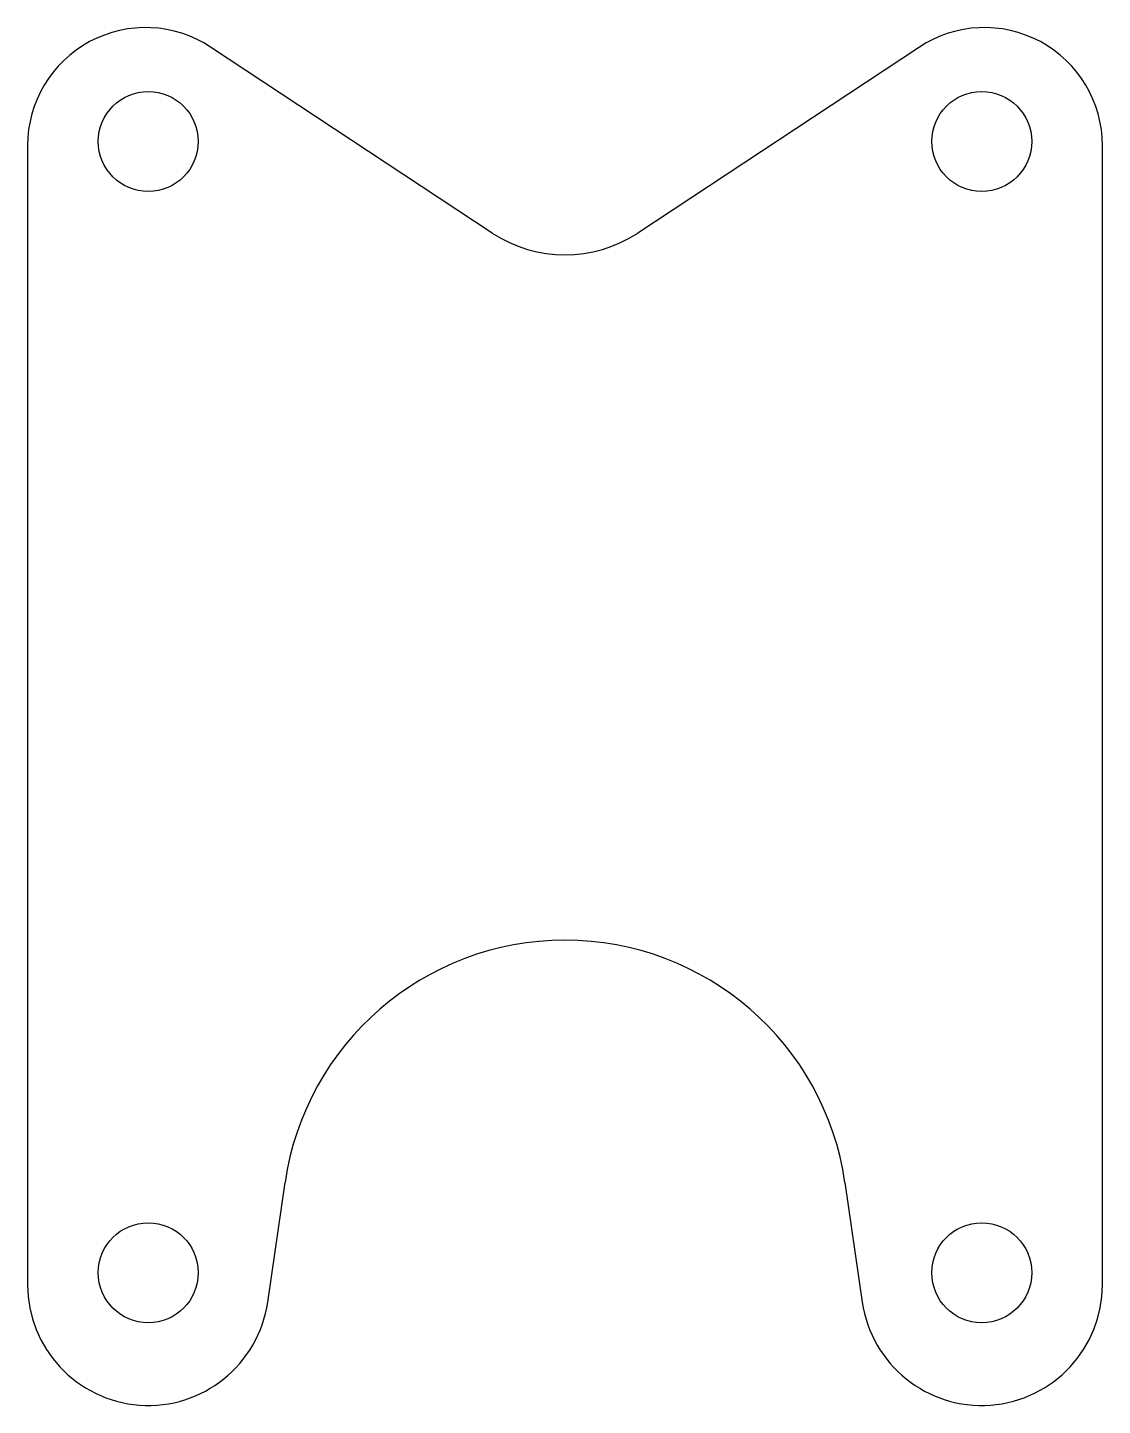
# Model space of a CAD drawing. Header units: millimetres. Extents: x -14.3 to 14.3, y -57.8 to -21.3.
import ezdxf

# ---------------------------------------------------------------- set-up
doc = ezdxf.new("R2010")
doc.units = ezdxf.units.MM

msp = doc.modelspace()

# ---------------------------------------------------------------- linework, layer by layer
at = {"color": 7, "linetype": 'Continuous', "lineweight": 25}
for p, q in [((-1.928, -26.727), (-9.397, -21.796)), ((9.397, -21.796), (1.928, -26.727)), ((-14.25, -24.408), (-14.25, -54.619)), ((14.25, -54.619), (14.25, -24.408)), ((-7.883, -55.079), (-7.422, -51.903)), ((7.422, -51.903), (7.883, -55.079))]:
    msp.add_line(p, q, dxfattribs=at)
for centre in [(-11.05, -24.3), (11.05, -24.3), (-11.05, -54.3), (11.05, -54.3)]:
    msp.add_circle(centre, 1.325, dxfattribs=at)
for centre, radius, start, end in [((-11.121, -24.408), 3.129, 56.5688, 180), ((11.121, -24.408), 3.129, 0, 123.4312), ((0, -23.806), 3.5, 236.5688, 303.4312), ((0, -52.981), 7.5, 8.2596, 171.7404), ((-11.05, -54.619), 3.2, 180, 351.7404), ((11.05, -54.619), 3.2, 188.2596, 0)]:
    msp.add_arc(centre, radius, start, end, dxfattribs=at)

doc.saveas('drawing.dxf')
